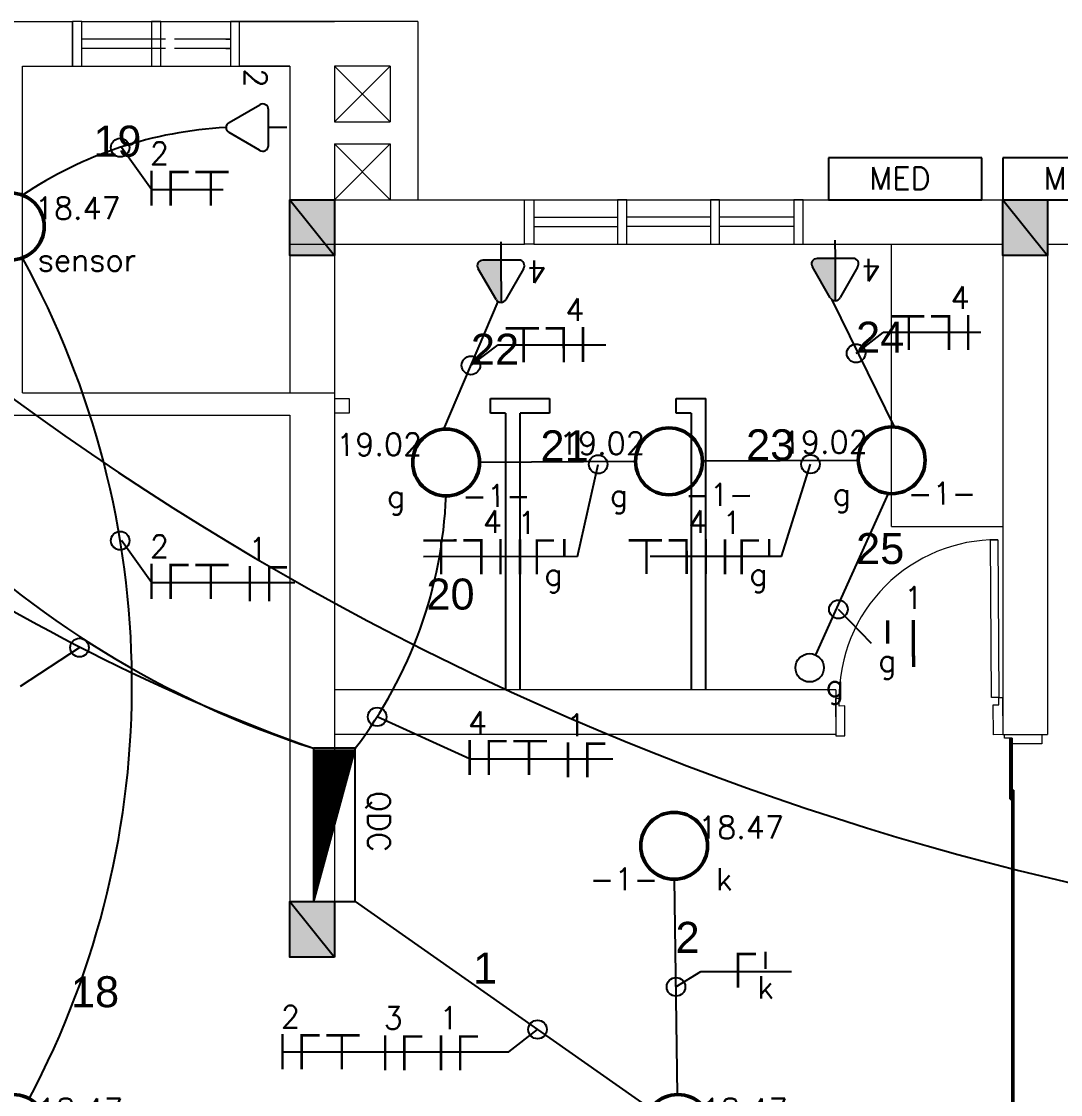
# Model space of a CAD drawing. Header units: millimetres. Extents: x 4360 to 8806, y 1896 to 3880.
# Drawn here: x 4418.36 to 4423.96, y 1907.6 to 1913.38 of the extents above; entities that cross this region are included whole.
import ezdxf
from ezdxf.enums import TextEntityAlignment as Align

# ---------------------------------------------------------------- set-up
doc = ezdxf.new("R2010")
doc.units = ezdxf.units.MM
doc.linetypes.add('ACAD_ISO03W100', pattern=[30, 12, -18])
doc.linetypes.add('Contínuo', pattern=[0])
for name, color, linetype, lineweight in [('C-Paredes-Acessorios', 20, 'Continuous', 5), ('C-Peças-Diversos', 7, 'Continuous', 5), ('C-Portas', 7, 'Continuous', 5), ('ILUMINAÇÃO', 1, 'Contínuo', 50), ('Quadros', 1, 'Continuous', 25), ('TOMADAS', 1, 'Continuous', 25)]:
    doc.layers.add(name, color=color, linetype=linetype, lineweight=lineweight)
doc.layers.add('C-Pilares', color=7, linetype='Continuous', plot=False)
for name, color, linetype in [('CIRCUITOS', 255, 'Continuous'), ('Eletrodutos', 4, 'Continuous'), ('INTERRUPTORES', 1, 'Continuous'), ('utilitaria', 50, 'Continuous')]:
    doc.layers.add(name, color=color, linetype=linetype)
doc.styles.add('RomanS', font='romans.shx')
doc.styles.get("Standard").update_dxf_attribs({"font": 'arial.ttf'})

# ---------------------------------------------------------------- blocks, each defined once
blk = doc.blocks.new('d9-2')
at = {"layer": 'C-Portas'}
for p, q in [((-0.06, 0.2), (-0.06, 1.05)), ((-0.06, 1.05), (-0.02, 1.05)), ((-0.02, 1.05), (-0.02, 0.2)), ((-0.88, 0.2), (-0.9, 0.2)), ((-0.9, 0.2), (-0.9, 0)), ((-0.88, 0.16), (-0.88, 0.2)), ((-0.02, 0.2), (-0.06, 0.2)), ((-0.02, 0.16), (-0.02, 0.2)), ((-0.02, 0.2), (0, 0.2)), ((0, 0.2), (0, 0)), ((-0.85, 0.16), (-0.88, 0.16)), ((-0.85, 0), (-0.85, 0.16)), ((-0.05, 0), (-0.05, 0.16)), ((-0.05, 0.16), (-0.02, 0.16)), ((-0.9, 0), (-0.85, 0)), ((0, 0), (-0.05, 0))]:
    blk.add_line(p, q, dxfattribs=at)
blk.add_arc((-0.0299, 0.2), 0.8501, 89.32988, 180, dxfattribs=at)
blk = doc.blocks.new('A$C2A3D30EB')
at = {"layer": 'C-Pilares'}
for color, points in [(6, [(0, 0), (24, 30), (0, 30)]), (6, [(24, 30), (0, 30), (0, 0)]), (135, [(24, 30), (0, 0), (24, 0)])]:
    blk.add_hatch(color=color, dxfattribs=at).paths.add_polyline_path(points)
blk.add_line((24, 30), (0, 0), dxfattribs=at)
at = {"layer": 'C-Pilares', "color": 7}
blk.add_lwpolyline([(0, 0), (24, 0), (24, 30), (0, 30)], close=True, dxfattribs=at)
blk = doc.blocks.new('TEBAI01')
for p, q in [((-1.617, 1.949), (-0.353, 4.139)), ((0.353, 4.139), (1.631, 1.925)), ((-1.297, 1.32), (1.28, 1.32)), ((0, 0), (0, 1.32))]:
    blk.add_line(p, q)
for centre, start, end in [((0, 3.967), 26.04787, 153.95213), ((-1.302, 1.713), 143.13324, 270.77697), ((1.3, 1.713), 267.18113, 32.56886)]:
    blk.add_arc(centre, 0.393, start, end)
at = {"style": 'RomanS', "flags": 8}
for tag, p in [('020', (-5.031, 2.198)), ('001', (3.561, 2.226))]:
    blk.add_attdef(tag, text='', height=1.6, dxfattribs=at).set_placement(p, align=Align.MIDDLE_CENTER)
blk = doc.blocks.new('*X51')
at = {"color": 0, "linetype": 'Continuous'}
for p, q in [((0.125, 0), (0.125, 2.966)), ((0.25, 0), (0.25, 2.932)), ((0.375, 0), (0.375, 2.898)), ((0.5, 0), (0.5, 2.864)), ((0.625, 0), (0.625, 2.83)), ((0.75, 0), (0.75, 2.795)), ((0.875, 0), (0.875, 2.761)), ((1, 0), (1, 2.727)), ((1.125, 0), (1.125, 2.693)), ((1.25, 0), (1.25, 2.659)), ((1.375, 0), (1.375, 2.625)), ((1.5, 0), (1.5, 2.591)), ((1.625, 0), (1.625, 2.557)), ((1.75, 0), (1.75, 2.523)), ((1.875, 0), (1.875, 2.489)), ((2, 0), (2, 2.455)), ((2.125, 0), (2.125, 2.42)), ((2.25, 0), (2.25, 2.386)), ((2.375, 0), (2.375, 2.352)), ((2.5, 0), (2.5, 2.318)), ((2.625, 0), (2.625, 2.284)), ((2.75, 0), (2.75, 2.25)), ((2.875, 0), (2.875, 2.216)), ((3, 0), (3, 2.182)), ((3.125, 0), (3.125, 2.148)), ((3.25, 0), (3.25, 2.114)), ((3.375, 0), (3.375, 2.08)), ((3.5, 0), (3.5, 2.045)), ((3.625, 0), (3.625, 2.011)), ((3.75, 0), (3.75, 1.977)), ((3.875, 0), (3.875, 1.943)), ((4, 0), (4, 1.909)), ((4.125, 0), (4.125, 1.875)), ((4.25, 0), (4.25, 1.841)), ((4.375, 0), (4.375, 1.807)), ((4.5, 0), (4.5, 1.773)), ((4.625, 0), (4.625, 1.739)), ((4.75, 0), (4.75, 1.705)), ((4.875, 0), (4.875, 1.67)), ((5, 0), (5, 1.636)), ((5.125, 0), (5.125, 1.602)), ((5.25, 0), (5.25, 1.568)), ((5.375, 0), (5.375, 1.534)), ((5.5, 0), (5.5, 1.5)), ((5.625, 0), (5.625, 1.466)), ((5.75, 0), (5.75, 1.432)), ((5.875, 0), (5.875, 1.398)), ((6, 0), (6, 1.364)), ((6.125, 0), (6.125, 1.33)), ((6.25, 0), (6.25, 1.295)), ((6.375, 0), (6.375, 1.261)), ((6.5, 0), (6.5, 1.227)), ((6.625, 0), (6.625, 1.193)), ((6.75, 0), (6.75, 1.159)), ((6.875, 0), (6.875, 1.125)), ((7, 0), (7, 1.091)), ((7.125, 0), (7.125, 1.057)), ((7.25, 0), (7.25, 1.023)), ((7.375, 0), (7.375, 0.989)), ((7.5, 0), (7.5, 0.955)), ((7.625, 0), (7.625, 0.92)), ((7.75, 0), (7.75, 0.886)), ((7.875, 0), (7.875, 0.852)), ((8, 0), (8, 0.818)), ((8.125, 0), (8.125, 0.784)), ((8.25, 0), (8.25, 0.75)), ((8.375, 0), (8.375, 0.716)), ((8.5, 0), (8.5, 0.682)), ((8.625, 0), (8.625, 0.648)), ((8.75, 0), (8.75, 0.614)), ((8.875, 0), (8.875, 0.58)), ((9, 0), (9, 0.545)), ((9.125, 0), (9.125, 0.511)), ((9.25, 0), (9.25, 0.477)), ((9.375, 0), (9.375, 0.443)), ((9.5, 0), (9.5, 0.409)), ((9.625, 0), (9.625, 0.375)), ((9.75, 0), (9.75, 0.341)), ((9.875, 0), (9.875, 0.307)), ((10, 0), (10, 0.273)), ((10.125, 0), (10.125, 0.239)), ((10.25, 0), (10.25, 0.205)), ((10.375, 0), (10.375, 0.17)), ((10.5, 0), (10.5, 0.136)), ((10.625, 0), (10.625, 0.102)), ((10.75, 0), (10.75, 0.068)), ((10.875, 0), (10.875, 0.034))]:
    blk.add_line(p, q, dxfattribs=at)
blk = doc.blocks.new('Qdc01')
at = {"linetype": 'Continuous'}
for p, q in [((5.474, 1.527), (-5.526, 1.527)), ((-5.526, 1.527), (-5.526, -1.473)), ((-5.526, 1.527), (5.474, -1.473)), ((5.474, -1.473), (5.474, 1.527)), ((-5.526, -1.473), (5.474, -1.473))]:
    blk.add_line(p, q, dxfattribs=at)
blk.add_blockref('*X51', (-5.526, -1.473), dxfattribs=at)
at = {"linetype": 'Continuous', "style": 'RomanS', "flags": 8}
blk.add_attdef('002', text='', height=1.6, dxfattribs=at).set_placement((-0.275, 3.225), align=Align.MIDDLE_CENTER)
blk.add_attdef('020', text='', height=1.6, dxfattribs=at).set_placement((-0.027, -2.903), align=Align.MIDDLE_RIGHT)
blk = doc.blocks.new('A$C0BD3781F')
blk.add_circle((0.36, 0.36), 0.36)
at = {"style": 'RomanS', "flags": 8}
for tag, p in [('001', (0.188, 0.472)), ('009', (0.502, 0.474)), ('020', (0.356, 0.232))]:
    blk.add_attdef(tag, text='', height=0.16, dxfattribs=at).set_placement(p, align=Align.MIDDLE_CENTER)
blk = doc.blocks.new('TEMED02')
for p, q in [((-1.617, 1.949), (-0.353, 4.139)), ((0, 1.32), (0, 4.36)), ((0.353, 4.139), (1.631, 1.925)), ((-1.297, 1.32), (1.28, 1.32)), ((0, 0), (0, 1.32))]:
    blk.add_line(p, q)
for centre, start, end in [((0, 3.967), 26.04787, 153.95213), ((-1.302, 1.713), 143.13324, 270.77697), ((1.3, 1.713), 267.18113, 32.56886)]:
    blk.add_arc(centre, 0.393, start, end)
at = {"linetype": 'Continuous'}
for points in [[(0, 4.36), (1.631, 1.925), (0.208, 4.3)], [(1.631, 1.925), (0, 4.36), (1.693, 1.721)], [(0, 1.32), (1.693, 1.721), (0, 4.36)], [(0.353, 4.139), (0.208, 4.3), (1.631, 1.925)], [(1.693, 1.721), (0, 1.32), (1.64, 1.516)], [(1.28, 1.32), (1.64, 1.516), (0, 1.32)], [(1.64, 1.516), (1.28, 1.32), (1.487, 1.367)]]:
    blk.add_solid(points, dxfattribs=at)
at = {"style": 'RomanS', "flags": 8}
for tag, p in [('020', (-4.961, 2.195)), ('001', (3.391, 2.166))]:
    blk.add_attdef(tag, text='', height=1.6, dxfattribs=at).set_placement(p, align=Align.MIDDLE_CENTER)
blk = doc.blocks.new('Ir1s01')
blk.add_circle((0, 1.017), 1.017)
at = {"style": 'RomanS', "flags": 8}
blk.add_attdef('009', text='', height=1.6, dxfattribs=at).set_placement((1.811, 2.295), align=Align.MIDDLE_CENTER)
blk = doc.blocks.new('FNT')
at = {"const_width": 0.24}
for points in [[(0.12, 1.68), (0.12, -1.68)], [(1.84, 1.56), (3.68, 1.56)], [(1.96, 1.44), (1.96, -1.68)], [(4.32, 1.56), (7.52, 1.56)], [(5.8, 1.44), (5.8, -1.68)]]:
    blk.add_lwpolyline(points, dxfattribs=at)
at = {"style": 'RomanS', "flags": 8}
blk.add_attdef('001', text='', height=1.6, dxfattribs=at).set_placement((0.89, 3.34), align=Align.MIDDLE_CENTER)
blk = doc.blocks.new('A$C27EA2FDF')
at = {"const_width": 0.009}
for points in [[(0.0398, 0.126), (0.0398, 0)], [(0.1043, 0.1215), (0.1733, 0.1215)], [(0.1088, 0.117), (0.1088, 0)]]:
    blk.add_lwpolyline(points, dxfattribs=at)
at = {"style": 'RomanS', "flags": 8}
blk.add_attdef('001', text='', height=0.06, dxfattribs=at).set_placement((0.0686, 0.1884), align=Align.MIDDLE_CENTER)
blk = doc.blocks.new('FRRR')
at = {"const_width": 0.24}
blk.add_lwpolyline([(1.72, 1.68), (1.72, 0)], dxfattribs=at)
at = {"style": 'RomanS', "flags": 8}
blk.add_attdef('009', text='', height=1.6, dxfattribs=at).set_placement((1.72, -1.67), align=Align.MIDDLE_CENTER)
blk = doc.blocks.new('A$C3508442B')
at = {"const_width": 0.024}
for points in [[(0.2619, 0.2242), (0.5919, 0.1608)], [(0.2272, 0.0435), (0.3922, 0.0118)]]:
    blk.add_lwpolyline(points, dxfattribs=at)
at = {"style": 'RomanS', "flags": 8}
for tag, p in [('009', (0.6337, 0.3286)), ('001', (0.1047, 0.2577))]:
    blk.add_attdef(tag, text='', height=0.16, rotation=79, dxfattribs=at).set_placement(p, align=Align.MIDDLE_CENTER)
blk = doc.blocks.new('FNR')
at = {"const_width": 0.24}
for points in [[(0.12, 1.68), (0.12, -1.68)], [(1.72, 1.68), (1.72, -1.68)], [(1.76, 1.56), (3.36, 1.56)], [(4.35, 1.7), (4.35, 0.02)]]:
    blk.add_lwpolyline(points, dxfattribs=at)
at = {"style": 'RomanS', "flags": 8}
for tag, p in [('001', (0.79, 3.27)), ('009', (4.35, -1.65))]:
    blk.add_attdef(tag, text='', height=1.6, dxfattribs=at).set_placement(p, align=Align.MIDDLE_CENTER)
blk = doc.blocks.new('A$C4C292237')
at = {"linetype": 'Continuous'}
for p, q in [((1.1, 0.5727), (0, 0.5727)), ((0, 0.5727), (0, 0.2727)), ((1.1, 0.2727), (1.1, 0.5727)), ((0, 0.2727), (1.1, 0.2727))]:
    blk.add_line(p, q, dxfattribs=at)
at = {"linetype": 'Continuous', "style": 'RomanS'}
blk.add_text('MED', height=0.16, dxfattribs=at).set_placement((0.294, 0.3454))
at = {"linetype": 'Continuous', "style": 'RomanS', "flags": 8}
blk.add_attdef('002', text='', height=0.16, dxfattribs=at).set_placement((0.5252, 0.7424), align=Align.MIDDLE_CENTER)
blk.add_attdef('020', text='', height=0.16, dxfattribs=at).set_placement((0.5393, 0.08), align=Align.MIDDLE_RIGHT)

msp = doc.modelspace()

# ---------------------------------------------------------------- linework, layer by layer
for p, q in [((4423.68433, 1909.18788), (4423.68433, 1909.51788)), ((4423.69433, 1906.85795), (4423.69433, 1909.51795)), ((4423.69433, 1906.85795), (4423.69433, 1909.51782)), ((4423.69433, 1909.23802), (4423.70433, 1909.23802)), ((4423.70433, 1907.13788), (4423.70433, 1909.23788)), ((4423.68433, 1909.18802), (4423.69433, 1909.18802)), ((4423.70433, 1908.18788), (4423.69433, 1908.18788))]:
    msp.add_line(p, q)
at = {"layer": 'C-Paredes-Acessorios'}
for p, q in [((4417.97446, 1913.37768), (4418.63446, 1913.37768)), ((4418.63446, 1913.13768), (4418.63446, 1913.37768)), ((4418.63446, 1913.13768), (4418.63446, 1913.37768)), ((4418.63446, 1913.13768), (4418.63446, 1913.37768)), ((4418.63446, 1913.13768), (4418.63446, 1913.37768)), ((4418.63446, 1913.13768), (4418.63446, 1913.37768)), ((4418.63446, 1913.13768), (4418.63446, 1913.37768)), ((4418.63446, 1913.13768), (4418.63446, 1913.37768)), ((4418.63446, 1913.13768), (4418.63446, 1913.37768)), ((4418.63446, 1913.13768), (4418.63446, 1913.37768)), ((4418.63446, 1913.13768), (4418.63446, 1913.37768)), ((4418.63446, 1913.13768), (4418.63446, 1913.37768)), ((4418.63446, 1913.13768), (4418.63446, 1913.37768)), ((4418.63446, 1913.13768), (4418.63446, 1913.37768)), ((4418.63446, 1913.13768), (4418.63446, 1913.37768)), ((4418.63446, 1913.13768), (4418.63446, 1913.37768)), ((4418.63446, 1913.13768), (4418.63446, 1913.37768)), ((4418.63446, 1913.13768), (4418.63446, 1913.37768)), ((4418.65946, 1913.37768), (4418.65946, 1913.37768)), ((4418.65946, 1913.37768), (4418.65946, 1913.37768)), ((4418.65946, 1913.37768), (4418.65946, 1913.37768)), ((4418.65946, 1913.37768), (4418.65946, 1913.37768)), ((4418.65946, 1913.37768), (4418.65946, 1913.37768)), ((4418.65946, 1913.37768), (4418.65946, 1913.37768)), ((4418.68446, 1913.37768), (4419.53446, 1913.37768)), ((4419.50946, 1913.37768), (4419.50946, 1913.37768)), ((4419.50946, 1913.37768), (4419.50946, 1913.37768)), ((4419.50946, 1913.37768), (4419.50946, 1913.37768)), ((4419.50946, 1913.37768), (4419.50946, 1913.37768)), ((4419.50946, 1913.37768), (4419.50946, 1913.37768)), ((4419.50946, 1913.37768), (4419.50946, 1913.37768)), ((4419.53446, 1913.37768), (4420.04446, 1913.37768)), ((4420.49446, 1913.37768), (4419.53446, 1913.37768)), ((4420.49446, 1913.37768), (4420.49446, 1912.41768)), ((4418.70946, 1913.28268), (4418.68446, 1913.28268)), ((4419.45946, 1913.28268), (4419.48446, 1913.28268)), ((4418.70946, 1913.23268), (4418.68446, 1913.23268)), ((4419.45946, 1913.23268), (4419.48446, 1913.23268)), ((4418.36446, 1913.13768), (4418.63446, 1913.13768)), ((4418.36446, 1911.37768), (4418.36446, 1913.13768)), ((4418.65946, 1913.13768), (4418.65946, 1913.13768)), ((4418.68446, 1913.13768), (4419.53446, 1913.13768)), ((4419.50946, 1913.13768), (4419.50946, 1913.13768)), ((4419.53446, 1913.13768), (4419.80446, 1913.13768)), ((4419.80446, 1913.13768), (4419.53446, 1913.13768)), ((4419.80446, 1913.13768), (4419.80446, 1912.17768)), ((4420.34446, 1913.13768), (4420.04446, 1913.13768)), ((4420.04446, 1913.13768), (4420.04446, 1912.83768)), ((4420.34446, 1913.13768), (4420.04446, 1912.83768)), ((4420.04446, 1913.13768), (4420.34446, 1912.83768)), ((4420.34446, 1913.13768), (4420.34446, 1912.83768)), ((4420.04446, 1912.83768), (4420.34446, 1912.83768)), ((4420.04446, 1912.71768), (4420.04446, 1912.41768)), ((4420.04446, 1912.71768), (4420.34446, 1912.71768)), ((4420.34446, 1912.71768), (4420.04446, 1912.41768)), ((4420.04446, 1912.71768), (4420.34446, 1912.41768)), ((4420.34446, 1912.71768), (4420.34446, 1912.41768)), ((4420.04446, 1912.41768), (4421.06946, 1912.41768)), ((4421.06946, 1912.17768), (4421.06946, 1912.41768)), ((4421.11946, 1912.41768), (4422.56946, 1912.41768)), ((4422.56946, 1912.41768), (4424.90946, 1912.41768)), ((4422.56946, 1912.17768), (4422.56946, 1912.41768)), ((4421.11946, 1912.32268), (4421.56946, 1912.32268)), ((4422.06946, 1912.32268), (4421.61946, 1912.32268)), ((4422.51946, 1912.32268), (4422.11946, 1912.32268)), ((4421.11946, 1912.27268), (4421.56946, 1912.27268)), ((4422.06946, 1912.27268), (4421.61946, 1912.27268)), ((4422.51946, 1912.27268), (4422.11946, 1912.27268)), ((4419.80446, 1912.17768), (4421.06946, 1912.17768)), ((4420.04446, 1912.17768), (4420.04446, 1909.79007)), ((4421.11946, 1912.17768), (4422.56946, 1912.17768)), ((4422.56946, 1912.17768), (4423.64446, 1912.17768)), ((4423.88446, 1912.17768), (4424.90946, 1912.17768)), ((4423.64446, 1912.11768), (4423.64446, 1909.53768)), ((4423.88446, 1912.11768), (4423.88446, 1909.53768)), ((4418.36446, 1911.37768), (4420.04446, 1911.37768)), ((4420.04446, 1911.37768), (4420.04446, 1908.57768)), ((4420.04446, 1911.34693), (4420.12396, 1911.34693)), ((4420.12396, 1911.34693), (4420.12396, 1911.26793)), ((4416.80446, 1911.25768), (4419.80446, 1911.25768)), ((4419.80446, 1911.25768), (4419.80446, 1908.33768)), ((4420.12396, 1911.26793), (4420.04446, 1911.26793)), ((4422.74446, 1909.77768), (4420.04446, 1909.77768)), ((4422.74446, 1909.77768), (4422.74446, 1909.53768)), ((4422.74446, 1909.53768), (4420.04446, 1909.53768)), ((4420.39446, 1909.53768), (4420.04446, 1909.53768)), ((4423.64446, 1909.53768), (4423.88446, 1909.53768))]:
    msp.add_line(p, q, dxfattribs=at)
at = {"layer": 'C-Paredes-Acessorios', "linetype": 'ACAD_ISO03W100'}
for p, q in [((4419.13446, 1913.28268), (4418.68446, 1913.28268)), ((4419.48446, 1913.28268), (4419.18446, 1913.28268)), ((4419.13446, 1913.23268), (4418.68446, 1913.23268)), ((4419.48446, 1913.23268), (4419.18446, 1913.23268))]:
    msp.add_line(p, q, dxfattribs=at)
at = {"layer": 'C-Paredes-Acessorios', "color": 3}
msp.add_line((4419.80446, 1912.17768), (4419.80446, 1911.37768), dxfattribs=at)
at = {"layer": 'C-Paredes-Acessorios', "lineweight": 25}
for p, q in [((4420.88596, 1911.26793), (4420.88596, 1911.34693)), ((4420.88596, 1911.34693), (4421.20346, 1911.34693)), ((4421.20346, 1911.34693), (4421.20346, 1911.26793)), ((4421.88625, 1911.26793), (4421.88625, 1911.34693)), ((4421.88625, 1911.34693), (4422.04503, 1911.34693)), ((4422.04503, 1909.77768), (4422.04503, 1911.34693)), ((4420.96546, 1911.26793), (4420.88596, 1911.26793)), ((4420.96546, 1911.26793), (4420.96575, 1909.77768)), ((4421.20346, 1911.26793), (4421.04446, 1911.26793)), ((4421.04475, 1909.77768), (4421.04475, 1911.26793)), ((4421.96575, 1911.26793), (4421.88625, 1911.26793)), ((4421.96575, 1911.26793), (4421.96603, 1909.77768))]:
    msp.add_line(p, q, dxfattribs=at)
at = {"layer": 'C-Paredes-Acessorios', "color": 3}
for points in [[(4418.68446, 1913.13768), (4418.68446, 1913.37768), (4418.63446, 1913.37768), (4418.63446, 1913.13768)], [(4419.10946, 1913.13768), (4419.10946, 1913.37768), (4419.05946, 1913.37768), (4419.05946, 1913.13768)], [(4419.53446, 1913.13768), (4419.53446, 1913.37768), (4419.48446, 1913.37768), (4419.48446, 1913.13768)], [(4421.61946, 1912.17768), (4421.61946, 1912.41768), (4421.56946, 1912.41768), (4421.56946, 1912.17768)], [(4422.11946, 1912.17768), (4422.11946, 1912.41768), (4422.06946, 1912.41768), (4422.06946, 1912.17768)]]:
    msp.add_lwpolyline(points, close=True, dxfattribs=at)
for points in [[(4421.06946, 1912.41768), (4421.11946, 1912.41768), (4421.11946, 1912.17768), (4421.06946, 1912.17768)], [(4421.06946, 1912.41768), (4421.06946, 1912.41768), (4421.11946, 1912.41768), (4421.11946, 1912.17768), (4421.06946, 1912.17768)], [(4422.56946, 1912.41768), (4422.51946, 1912.41768), (4422.51946, 1912.17768), (4422.56946, 1912.17768)]]:
    msp.add_lwpolyline(points, dxfattribs=at)
at = {"layer": 'C-Peças-Diversos'}
for q in [(4423.04446, 1912.17768), (4423.64446, 1910.65795)]:
    msp.add_line((4423.04446, 1910.65795), q, dxfattribs=at)
at = {"layer": 'C-Portas'}
for p, q in [((4423.65433, 1909.51768), (4423.65446, 1909.53768)), ((4423.69433, 1909.51741), (4423.65433, 1909.51768)), ((4423.65446, 1909.53768), (4423.85446, 1909.53634)), ((4423.69413, 1909.48741), (4423.69433, 1909.51741)), ((4423.85412, 1909.48634), (4423.69413, 1909.48741)), ((4423.85446, 1909.53634), (4423.85412, 1909.48634))]:
    msp.add_line(p, q, dxfattribs=at)
at = {"layer": 'CIRCUITOS'}
for p, q in [((4419.05965, 1912.47239), (4418.89908, 1912.6983)), ((4419.05965, 1912.47239), (4419.44553, 1912.47239)), ((4422.85437, 1911.58989), (4423.00031, 1911.70162)), ((4423.52555, 1911.70197), (4423.00031, 1911.70162)), ((4420.77997, 1911.52502), (4420.92591, 1911.63674)), ((4420.92591, 1911.63674), (4421.5059, 1911.63674)), ((4421.35437, 1910.49494), (4421.46533, 1910.9922)), ((4422.45357, 1910.49568), (4422.60885, 1910.99297)), ((4419.05965, 1910.3554), (4418.89908, 1910.58131)), ((4421.35437, 1910.49494), (4420.52428, 1910.49465)), ((4422.45357, 1910.49568), (4421.74607, 1910.4954)), ((4419.05965, 1910.3554), (4419.83141, 1910.3554)), ((4422.93661, 1910.02696), (4422.75916, 1910.21108)), ((4418.35446, 1909.79768), (4418.67213, 1910.00521)), ((4420.77311, 1909.40637), (4420.27501, 1909.63227)), ((4420.77311, 1909.40637), (4421.54487, 1909.40637)), ((4421.8844, 1908.17768), (4422.01871, 1908.26038)), ((4422.01871, 1908.26038), (4422.50733, 1908.26038)), ((4420.98423, 1907.82838), (4421.13892, 1907.94814)), ((4419.76515, 1907.82838), (4420.98423, 1907.82838))]:
    msp.add_line(p, q, dxfattribs=at)
at = {"layer": 'CIRCUITOS', "const_width": 0.0135}
for points in [[(4422.21185, 1908.35488), (4422.31535, 1908.35488)], [(4422.2186, 1908.34813), (4422.2186, 1908.17263)]]:
    msp.add_lwpolyline(points, dxfattribs=at)
at = {"layer": 'CIRCUITOS'}
for centre in [(4418.89121, 1912.6983), (4422.85437, 1911.58989), (4420.77997, 1911.52502), (4421.46533, 1910.9922), (4422.60885, 1910.99297), (4418.89121, 1910.58131), (4422.75916, 1910.21108), (4418.67213, 1910.00521), (4420.27501, 1909.63227), (4421.8844, 1908.17768), (4421.13892, 1907.94814)]:
    msp.add_circle(centre, 0.05, dxfattribs=at)
at = {"layer": 'Eletrodutos'}
for p, q in [((4420.63347, 1911.18152), (4420.92648, 1911.86852)), ((4423.06098, 1911.19363), (4422.72645, 1911.87769)), ((4421.6665, 1911.00719), (4420.82651, 1911.00291)), ((4422.86648, 1911.0133), (4422.02649, 1911.00902)), ((4423.02696, 1910.83528), (4422.63583, 1909.96567)), ((4421.89198, 1907.59767), (4421.87682, 1908.7577)), ((4420.15696, 1908.63768), (4421.74702, 1907.52112))]:
    msp.add_line(p, q, dxfattribs=at)
for centre, radius, start, end in [((4427.52403, 1923.93339), 15.59576, 224.62953, 305.930441), ((4421.53269, 1914.42736), 5.21635, 197.743041, 252.129493), ((4419.57386, 1910.63372), 2.17545, 92.968249, 123.774605), ((4423.44419, 1919.28351), 10.42998, 221.611679, 250.321423), ((4414.18242, 1909.80518), 4.77232, 332.142581, 28.799396), ((4418.24818, 1910.91723), 2.39982, 322.691431, 357.725507)]:
    msp.add_arc(centre, radius, start, end, dxfattribs=at)
at = {"layer": 'utilitaria'}
msp.add_line((4420.04446, 1908.93034), (4420.04446, 1908.93034), dxfattribs=at)

# ---------------------------------------------------------------- block references
at = {"layer": 'C-Paredes-Acessorios', "xscale": -0.01, "yscale": 0.01, "zscale": 0.01}
for p in [(4420.04446, 1912.11768), (4420.04446, 1912.11768), (4423.88446, 1912.11768), (4423.88446, 1912.11768), (4420.04446, 1908.33768), (4420.04446, 1908.33768)]:
    msp.add_blockref('A$C2A3D30EB', p, dxfattribs=at)
at = {"layer": 'C-Portas', "linetype": 'Continuous', "rotation": 0.3850929749143815}
msp.add_blockref('d9-2', (4423.64446, 1909.53639), dxfattribs=at)
at = {"layer": 'CIRCUITOS', "lineweight": 30}
ref = msp.add_blockref('FNT', (4419.0529, 1912.47914), dxfattribs=dict(at, xscale=0.05624999999918144, yscale=0.05624999999918144, zscale=0.05624999999918144))
ref.add_attrib('001', '2', dxfattribs={"layer": '0', "height": 0.12, "style": 'RomanS', "flags": 8}).set_placement((4419.10283, 1912.66718), align=Align.MIDDLE_CENTER)
ref = msp.add_blockref('FNT', (4423.46465, 1911.70193), dxfattribs=dict(at, xscale=-0.05624999999918143, yscale=0.05624999999918143, zscale=0.05624999999918144, rotation=0.03853063274982915))
ref.add_attrib('001', '4', dxfattribs={"layer": '0', "height": 0.12, "rotation": 0.038531, "style": 'RomanS', "flags": 8}).set_placement((4423.4146, 1911.88993), align=Align.MIDDLE_CENTER)
ref = msp.add_blockref('FNT', (4421.39025, 1911.63705), dxfattribs=dict(at, xscale=-0.05624999999918143, yscale=0.05624999999918143, zscale=0.05624999999918144, rotation=0.03853063274982915))
ref.add_attrib('001', '4', dxfattribs={"layer": '0', "height": 0.12, "rotation": 0.038531, "style": 'RomanS', "flags": 8}).set_placement((4421.3402, 1911.82505), align=Align.MIDDLE_CENTER)
ref = msp.add_blockref('FNT', (4420.94608, 1910.4948), dxfattribs=dict(at, xscale=-0.05624999999918143, yscale=0.05624999999918143, zscale=0.05624999999918144, rotation=0.03853063274982915))
ref.add_attrib('001', '4', dxfattribs={"layer": '0', "height": 0.12, "rotation": 0.038531, "style": 'RomanS', "flags": 8}).set_placement((4420.89602, 1910.6828), align=Align.MIDDLE_CENTER)
at = {"layer": 'CIRCUITOS'}
ref = msp.add_blockref('FNR', (4421.038, 1910.49379), dxfattribs=dict(at, xscale=0.05624999999999998, yscale=0.05624999999999998, zscale=0.05624999999999998))
ref.add_attrib('001', '1', dxfattribs={"layer": '0', "height": 0.12, "style": 'RomanS'}).set_placement((4421.08228, 1910.67756), align=Align.MIDDLE_CENTER)
ref.add_attrib('009', 'g', dxfattribs={"layer": '0', "height": 0.12, "style": 'RomanS'}).set_placement((4421.2248, 1910.40075), align=Align.MIDDLE_CENTER)
at = {"layer": 'CIRCUITOS', "lineweight": 30}
ref = msp.add_blockref('FNT', (4422.05178, 1910.49552), dxfattribs=dict(at, xscale=-0.05624999999918143, yscale=0.05624999999918143, zscale=0.05624999999918144, rotation=0.03853063274982915))
ref.add_attrib('001', '4', dxfattribs={"layer": '0', "height": 0.12, "rotation": 0.038531, "style": 'RomanS', "flags": 8}).set_placement((4422.00173, 1910.68352), align=Align.MIDDLE_CENTER)
at = {"layer": 'CIRCUITOS'}
ref = msp.add_blockref('FNR', (4422.1418, 1910.49454), dxfattribs=dict(at, xscale=0.05624999999999998, yscale=0.05624999999999998, zscale=0.05624999999999998))
ref.add_attrib('001', '1', dxfattribs={"layer": '0', "height": 0.12, "style": 'RomanS'}).set_placement((4422.18608, 1910.6783), align=Align.MIDDLE_CENTER)
ref.add_attrib('009', 'g', dxfattribs={"layer": '0', "height": 0.12, "style": 'RomanS'}).set_placement((4422.3286, 1910.40149), align=Align.MIDDLE_CENTER)
at = {"layer": 'CIRCUITOS', "lineweight": 30}
ref = msp.add_blockref('FNT', (4419.0529, 1910.36215), dxfattribs=dict(at, xscale=0.05624999999918144, yscale=0.05624999999918144, zscale=0.05624999999918144))
ref.add_attrib('001', '2', dxfattribs={"layer": '0', "height": 0.12, "style": 'RomanS', "flags": 8}).set_placement((4419.10283, 1910.55018), align=Align.MIDDLE_CENTER)
at = {"layer": 'CIRCUITOS'}
ref = msp.add_blockref('A$C27EA2FDF', (4419.53005, 1910.2548), dxfattribs=dict(at, xscale=1.5, yscale=1.5, zscale=1.5))
ref.add_attrib('001', '1', dxfattribs={"layer": '0', "height": 0.12, "style": 'RomanS', "flags": 8}).set_placement((4419.63291, 1910.53733), align=Align.MIDDLE_CENTER)
at = {"layer": 'CIRCUITOS', "lineweight": 30}
ref = msp.add_blockref('A$C3508442B', (4422.95887, 1910.31285), dxfattribs=dict(at, xscale=0.749999999999999, yscale=0.749999999999999, zscale=0.749999999999999, rotation=281.2872415868314))
ref.add_attrib('009', 'g', dxfattribs={"layer": '0', "height": 0.12, "rotation": 0.287242, "style": 'RomanS', "flags": 8}).set_placement((4423.02255, 1909.93564), align=Align.MIDDLE_CENTER)
ref.add_attrib('001', '1', dxfattribs={"layer": '0', "height": 0.12, "rotation": 0.287242, "style": 'RomanS', "flags": 8}).set_placement((4423.16378, 1910.27367), align=Align.MIDDLE_CENTER)
ref = msp.add_blockref('FNT', (4420.76636, 1909.41312), dxfattribs=dict(at, xscale=0.05624999999918144, yscale=0.05624999999918144, zscale=0.05624999999918144))
ref.add_attrib('001', '4', dxfattribs={"layer": '0', "height": 0.12, "style": 'RomanS', "flags": 8}).set_placement((4420.81629, 1909.60115), align=Align.MIDDLE_CENTER)
at = {"layer": 'CIRCUITOS'}
ref = msp.add_blockref('A$C27EA2FDF', (4421.24351, 1909.30576), dxfattribs=dict(at, xscale=1.5, yscale=1.5, zscale=1.5))
ref.add_attrib('001', '1', dxfattribs={"layer": '0', "height": 0.12, "style": 'RomanS', "flags": 8}).set_placement((4421.34637, 1909.58829), align=Align.MIDDLE_CENTER)
ref = msp.add_blockref('FRRR', (4422.26996, 1908.27324), dxfattribs=dict(at, xscale=0.05624999999999999, yscale=0.05624999999999999, zscale=0.05624999999999999))
ref.add_attrib('009', 'k', dxfattribs={"layer": '0', "height": 0.12, "style": 'RomanS'}).set_placement((4422.36667, 1908.17551), align=Align.MIDDLE_CENTER)
at = {"layer": 'CIRCUITOS', "lineweight": 30}
ref = msp.add_blockref('FNT', (4419.7584, 1907.82838), dxfattribs=dict(at, xscale=0.05624999999918144, yscale=0.05624999999918144, zscale=0.05624999999918144))
ref.add_attrib('001', '2', dxfattribs={"layer": '0', "height": 0.12, "style": 'RomanS', "flags": 8}).set_placement((4419.80833, 1908.01641), align=Align.MIDDLE_CENTER)
at = {"layer": 'CIRCUITOS'}
ref = msp.add_blockref('A$C27EA2FDF', (4420.2584, 1907.72777), dxfattribs=dict(at, xscale=1.5, yscale=1.5, zscale=1.5))
ref.add_attrib('001', '3', dxfattribs={"layer": '0', "height": 0.12, "style": 'RomanS', "flags": 8}).set_placement((4420.36125, 1908.0103), align=Align.MIDDLE_CENTER)
ref = msp.add_blockref('A$C27EA2FDF', (4420.55902, 1907.72777), dxfattribs=dict(at, xscale=1.5, yscale=1.5, zscale=1.5))
ref.add_attrib('001', '1', dxfattribs={"layer": '0', "height": 0.12, "style": 'RomanS', "flags": 8}).set_placement((4420.66188, 1908.0103), align=Align.MIDDLE_CENTER)
at = {"layer": 'ILUMINAÇÃO'}
ref = msp.add_blockref('A$C0BD3781F', (4418.12226, 1912.45312), dxfattribs=dict(at, xscale=-0.5, yscale=0.5, zscale=0.5, rotation=180))
ref.add_attrib('020', '18.47', dxfattribs={"layer": '0', "height": 0.12, "style": 'RomanS', "flags": 8}).set_placement((4418.66253, 1912.37214), align=Align.MIDDLE_CENTER)
ref.add_attrib('009', 'sensor', dxfattribs={"layer": '0', "height": 0.12, "style": 'RomanS', "flags": 8}).set_placement((4418.71177, 1912.09312), align=Align.MIDDLE_CENTER)
ref.add_attrib('001', '-1-', dxfattribs={"layer": '0', "height": 0.12, "style": 'RomanS', "flags": 8}).set_placement((4418.03224, 1912.09312), align=Align.MIDDLE_CENTER)
ref = msp.add_blockref('A$C0BD3781F', (4420.82557, 1911.1829), dxfattribs=dict(at, xscale=0.5, yscale=0.5, zscale=0.5, rotation=180.2917762809693))
ref.add_attrib('020', '19.02', dxfattribs={"layer": '0', "height": 0.12, "rotation": 0.291776, "style": 'RomanS', "flags": 8}).set_placement((4420.28572, 1911.09917), align=Align.MIDDLE_CENTER)
ref.add_attrib('009', 'g', dxfattribs={"layer": '0', "height": 0.12, "rotation": 0.291776, "style": 'RomanS', "flags": 8}).set_placement((4420.37743, 1910.82062), align=Align.MIDDLE_CENTER)
ref.add_attrib('001', '-1-', dxfattribs={"layer": '0', "height": 0.12, "rotation": 0.291776, "style": 'RomanS', "flags": 8}).set_placement((4420.91742, 1910.82337), align=Align.MIDDLE_CENTER)
ref = msp.add_blockref('A$C0BD3781F', (4422.02555, 1911.18901), dxfattribs=dict(at, xscale=0.5, yscale=0.5, zscale=0.5, rotation=180.2917762809693))
ref.add_attrib('020', '19.02', dxfattribs={"layer": '0', "height": 0.12, "rotation": 0.291776, "style": 'RomanS', "flags": 8}).set_placement((4421.48571, 1911.10528), align=Align.MIDDLE_CENTER)
ref.add_attrib('009', 'g', dxfattribs={"layer": '0', "height": 0.12, "rotation": 0.291776, "style": 'RomanS', "flags": 8}).set_placement((4421.57742, 1910.82673), align=Align.MIDDLE_CENTER)
ref.add_attrib('001', '-1-', dxfattribs={"layer": '0', "height": 0.12, "rotation": 0.291776, "style": 'RomanS', "flags": 8}).set_placement((4422.11741, 1910.82948), align=Align.MIDDLE_CENTER)
ref = msp.add_blockref('A$C0BD3781F', (4423.22554, 1911.19512), dxfattribs=dict(at, xscale=0.5, yscale=0.5, zscale=0.5, rotation=180.2917762809693))
ref.add_attrib('020', '19.02', dxfattribs={"layer": '0', "height": 0.12, "rotation": 0.291776, "style": 'RomanS', "flags": 8}).set_placement((4422.68569, 1911.11139), align=Align.MIDDLE_CENTER)
ref.add_attrib('009', 'g', dxfattribs={"layer": '0', "height": 0.12, "rotation": 0.291776, "style": 'RomanS', "flags": 8}).set_placement((4422.7774, 1910.83284), align=Align.MIDDLE_CENTER)
ref.add_attrib('001', '-1-', dxfattribs={"layer": '0', "height": 0.12, "rotation": 0.291776, "style": 'RomanS', "flags": 8}).set_placement((4423.31739, 1910.83559), align=Align.MIDDLE_CENTER)
ref = msp.add_blockref('A$C0BD3781F', (4421.69449, 1909.11768), dxfattribs=dict(at, xscale=-0.5, yscale=0.5, zscale=0.5, rotation=180))
ref.add_attrib('020', '18.47', dxfattribs={"layer": '0', "height": 0.12, "style": 'RomanS', "flags": 8}).set_placement((4422.23475, 1909.0367), align=Align.MIDDLE_CENTER)
ref.add_attrib('009', 'k', dxfattribs={"layer": '0', "height": 0.12, "style": 'RomanS', "flags": 8}).set_placement((4422.14446, 1908.75768), align=Align.MIDDLE_CENTER)
ref.add_attrib('001', '-1-', dxfattribs={"layer": '0', "height": 0.12, "style": 'RomanS', "flags": 8}).set_placement((4421.60446, 1908.75768), align=Align.MIDDLE_CENTER)
ref = msp.add_blockref('A$C0BD3781F', (4418.13462, 1907.59768), dxfattribs=dict(at, xscale=-0.5, yscale=0.5, zscale=0.5, rotation=180))
ref.add_attrib('020', '18.47', dxfattribs={"layer": '0', "height": 0.12, "style": 'RomanS', "flags": 8}).set_placement((4418.67489, 1907.5167), align=Align.MIDDLE_CENTER)
ref.add_attrib('009', 'k', dxfattribs={"layer": '0', "height": 0.12, "style": 'RomanS', "flags": 8}).set_placement((4418.5846, 1907.23768), align=Align.MIDDLE_CENTER)
ref.add_attrib('001', '-1-', dxfattribs={"layer": '0', "height": 0.12, "style": 'RomanS', "flags": 8}).set_placement((4418.0446, 1907.23768), align=Align.MIDDLE_CENTER)
ref = msp.add_blockref('A$C0BD3781F', (4421.71435, 1907.59768), dxfattribs=dict(at, xscale=-0.5, yscale=0.5, zscale=0.5, rotation=180))
ref.add_attrib('020', '18.47', dxfattribs={"layer": '0', "height": 0.12, "style": 'RomanS', "flags": 8}).set_placement((4422.25462, 1907.5167), align=Align.MIDDLE_CENTER)
ref.add_attrib('009', 'k', dxfattribs={"layer": '0', "height": 0.12, "style": 'RomanS', "flags": 8}).set_placement((4422.16433, 1907.23768), align=Align.MIDDLE_CENTER)
ref.add_attrib('001', '-1-', dxfattribs={"layer": '0', "height": 0.12, "style": 'RomanS', "flags": 8}).set_placement((4421.62433, 1907.23768), align=Align.MIDDLE_CENTER)
at = {"layer": 'INTERRUPTORES'}
ref = msp.add_blockref('Ir1s01', (4422.6042, 1909.82), dxfattribs=dict(at, xscale=0.0749999999989086, yscale=0.0749999999989086, zscale=0.0749999999989086))
ref.add_attrib('009', 'g', dxfattribs={"layer": '0', "height": 0.12, "style": 'RomanS', "flags": 8}).set_placement((4422.74004, 1909.80088), align=Align.MIDDLE_CENTER)
at = {"layer": 'Quadros', "xscale": 0.75, "yscale": 0.75, "zscale": 0.75}
for p in [(4422.70609, 1912.21319), (4423.64447, 1912.21319)]:
    msp.add_blockref('A$C4C292237', p, dxfattribs=at)
at = {"layer": 'Quadros'}
ref = msp.add_blockref('Qdc01', (4420.04241, 1909.0482), dxfattribs=dict(at, xscale=0.07500000000000001, yscale=0.07500000000000001, zscale=0.07500000000000001, rotation=270))
ref.add_attrib('002', 'QDC', dxfattribs={"layer": '0', "linetype": 'Continuous', "height": 0.12, "rotation": 270, "style": 'RomanS'}).set_placement((4420.2843, 1909.06881), align=Align.MIDDLE_CENTER)
at = {"layer": 'TOMADAS'}
ref = msp.add_blockref('TEBAI01', (4419.7882, 1912.80625), dxfattribs=dict(at, xscale=0.07500000006984917, yscale=0.07500000006984917, zscale=0.07500000006984917, rotation=89.99999999911543))
ref.add_attrib('001', '2', dxfattribs={"layer": '0', "height": 0.12, "rotation": 270, "style": 'RomanS', "flags": 8}).set_placement((4419.62123, 1913.07333), align=Align.MIDDLE_CENTER)
ref = msp.add_blockref('TEMED02', (4422.74044, 1912.20028), dxfattribs=dict(at, xscale=0.07500000006984917, yscale=0.07500000006984917, zscale=0.07500000006984917, rotation=180.2917762809693))
ref.add_attrib('001', '4', dxfattribs={"layer": '0', "height": 0.12, "rotation": 180.291776, "style": 'RomanS', "flags": 8}).set_placement((4422.93657, 1912.03881), align=Align.MIDDLE_CENTER)
ref = msp.add_blockref('TEMED02', (4420.94046, 1912.19112), dxfattribs=dict(at, xscale=0.07500000006984917, yscale=0.07500000006984917, zscale=0.07500000006984917, rotation=180.2917762809693))
ref.add_attrib('001', '4', dxfattribs={"layer": '0', "height": 0.12, "rotation": 180.291776, "style": 'RomanS', "flags": 8}).set_placement((4421.1366, 1912.02964), align=Align.MIDDLE_CENTER)

# ---------------------------------------------------------------- texts
at = {"layer": 'Eletrodutos', "attachment_point": 1}
for s, insert, char_height in [('19', (4418.74661, 1912.81642), 0.167023), ('24', (4422.85437, 1911.76056), 0.167023), ('22', (4420.77997, 1911.69569), 0.167023), ('21', (4421.15452, 1911.17525), 0.167023), ('23', (4422.26193, 1911.18089), 0.167023), ('25', (4422.85437, 1910.62224), 0.167023), ('20', (4420.54027, 1910.37693), 0.167023), ('2', (4421.88205, 1908.52781), 0.16702), ('1', (4420.79168, 1908.36265), 0.16702), ('18', (4418.62589, 1908.23498), 0.167023)]:
    msp.add_mtext_dynamic_manual_height_columns(s, width=0.2590259, gutter_width=0.83512, heights=[0], dxfattribs=dict(at, insert=insert, char_height=char_height))

doc.saveas('drawing.dxf')
